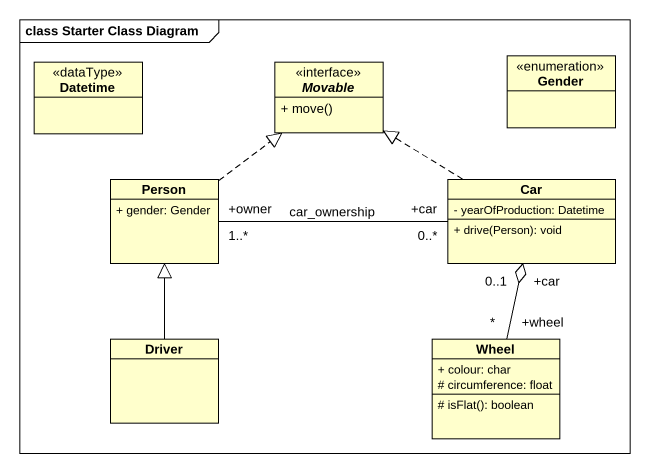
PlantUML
@startuml
mainframe class Starter Class Diagram
hide circle
hide empty members
skinparam classAttributeIconSize 0
class Datetime <<dataType>>
interface Movable {
  + move()
}
enum Gender
class "Person" as Person_ {
  + gender: Gender
}
class Car {
  - yearOfProduction: Datetime
  + drive(Person): void
}
class Driver
class Wheel {
  + colour: char
  # circumference: float
  # isFlat(): boolean
}
Person_ .up.|> Movable
Car .up.|> Movable
Car "+car\n0..*" -left- "+owner\n1..*" Person_ : car_ownership
Driver -up-|> Person_
Wheel "+wheel\n*" -up-o "+car\n0..1" Car
@enduml
